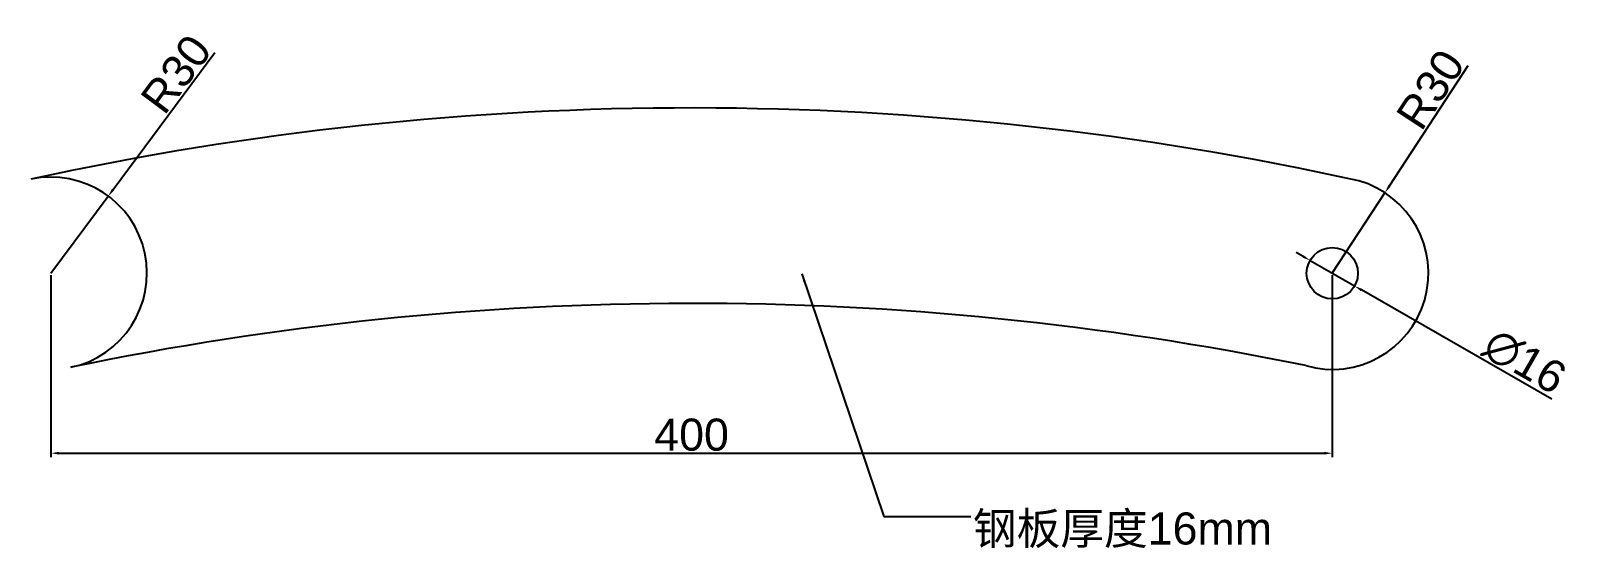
# Model space of a CAD drawing. Header units: millimetres. Extents: x -6 to 476, y -56 to 106.
import ezdxf

# ---------------------------------------------------------------- set-up
doc = ezdxf.new("R2010")
doc.units = ezdxf.units.MM
doc.styles.get("Standard").update_dxf_attribs({"font": 'arial.ttf'})
doc.dimstyles.new('ISO-25', dxfattribs={"dimtxt": 2.5, "dimasz": 2.5, "dimexe": 1.25, "dimexo": 0.625, "dimtad": 1, "dimtxsty": 'Standard', "dimcen": 2.5, "dimadec": 0, "dimazin": 0, "dimtfac": 1, "dimtmove": 0, "dimatfit": 3, "dimfxl": 1, "dimarcsym": 0})

# ---------------------------------------------------------------- blocks, each defined once
blk = doc.blocks.new('*D5')
at = {"color": 0, "lineweight": -2, "transparency": 16777216}
for p, q in [((0, 29.38), (0, -27.41)), ((400, 29.38), (400, -27.41)), ((2.5, -26.16), (397.5, -26.16))]:
    blk.add_line(p, q, dxfattribs=at)
at = {"color": 0, "transparency": 16777216}
for points in [[(2.5, -25.74), (2.5, -26.57), (0, -26.16)], [(397.5, -25.74), (397.5, -26.57), (400, -26.16)]]:
    blk.add_solid(points, dxfattribs=at)
at = {"layer": 'Defpoints', "color": 0, "transparency": 16777216}
for p in [(0, 30), (400, 30), (400, -26.16)]:
    blk.add_point(p, dxfattribs=at)
at = {"color": 0, "transparency": 16777216, "insert": (200, -20.43), "char_height": 10, "attachment_point": 5}
blk.add_mtext('400', dxfattribs=at)
blk = doc.blocks.new('*D7')
at = {"color": 0, "lineweight": -2, "transparency": 16777216}
for p, q in [((51.21, 98.79), (19.41, 56.07)), ((0, 30), (17.91, 54.06))]:
    blk.add_line(p, q, dxfattribs=at)
at = {"color": 0, "transparency": 16777216}
blk.add_solid([(19.07, 56.32), (19.74, 55.82), (17.91, 54.06)], dxfattribs=at)
at = {"layer": 'Defpoints', "color": 0, "transparency": 16777216}
for p in [(17.91, 54.06), (0, 30)]:
    blk.add_point(p, dxfattribs=at)
at = {"color": 0, "transparency": 16777216, "insert": (39.11, 92.14), "char_height": 10, "attachment_point": 5, "rotation": 53.3344}
blk.add_mtext('R30', dxfattribs=at)
blk = doc.blocks.new('*D8')
at = {"color": 0, "lineweight": -2, "transparency": 16777216}
for p, q in [((442.36, 94.69), (417.8, 57.19)), ((400, 30), (416.43, 55.1))]:
    blk.add_line(p, q, dxfattribs=at)
at = {"color": 0, "transparency": 16777216}
blk.add_solid([(417.46, 57.42), (418.15, 56.96), (416.43, 55.1)], dxfattribs=at)
at = {"layer": 'Defpoints', "color": 0, "transparency": 16777216}
for p in [(416.43, 55.1), (400, 30)]:
    blk.add_point(p, dxfattribs=at)
at = {"color": 0, "transparency": 16777216, "insert": (430.69, 87.33), "char_height": 10, "attachment_point": 5, "rotation": 56.7828}
blk.add_mtext('R30', dxfattribs=at)
blk = doc.blocks.new('*D10')
at = {"color": 0, "lineweight": -2, "transparency": 16777216}
for p, q in [((390.89, 35.23), (388.73, 36.47)), ((393.06, 33.98), (406.94, 26.02)), ((468.53, -9.33), (409.11, 24.77))]:
    blk.add_line(p, q, dxfattribs=at)
at = {"color": 0, "transparency": 16777216}
for points in [[(391.1, 35.59), (390.69, 34.87), (393.06, 33.98)], [(409.31, 25.13), (408.9, 24.41), (406.94, 26.02)]]:
    blk.add_solid(points, dxfattribs=at)
at = {"layer": 'Defpoints', "color": 0, "transparency": 16777216}
for p in [(393.06, 33.98), (406.94, 26.02)]:
    blk.add_point(p, dxfattribs=at)
at = {"color": 0, "transparency": 16777216, "insert": (460.05, 2.46), "char_height": 10, "attachment_point": 5, "rotation": 330.1461}
blk.add_mtext('∅16', dxfattribs=at)

msp = doc.modelspace()

# ---------------------------------------------------------------- linework, layer by layer
at = {"color": 0}
msp.add_circle((400, 30), 8, dxfattribs=at)
for centre, radius, start, end in [((199.862, -885.212), 966.78, 77.551122, 102.308834), ((0, 30), 30, 282, 102), ((400, 30), 30, 254, 74), ((200.211, -932.903), 953.498, 78.412738, 101.737846)]:
    msp.add_arc(centre, radius, start, end, dxfattribs=at)

# ---------------------------------------------------------------- texts
at = {"color": 3, "insert": (287.82, -44.645), "char_height": 10, "width": 97.45687, "attachment_point": 1}
msp.add_mtext('{\\fSimSun|b0|i0|c134|p2;钢板厚度}16mm', dxfattribs=at)

# ---------------------------------------------------------------- dimensions: what is measured, and where the dimension line sits
at = {"color": 3}
for center, mpoint, picture, middle in [((0, 30), (17.914, 54.064), '*D7', (43.714, 88.721)), ((400, 30), (416.434, 55.098), '*D8', (435.484, 84.19))]:
    dim = msp.add_radius_dim(center=center, mpoint=mpoint, dimstyle='ISO-25', override={"dimtxt": 10}, dxfattribs=at)
    dim.commit()
    dim.dimension.update_dxf_attribs({"geometry": picture, "text_midpoint": middle, "dimtype": 164})
dim = msp.add_diameter_dim_2p(p1=(393.062, 33.982), p2=(406.938, 26.018), dimstyle='ISO-25', override={"dimtxt": 10}, dxfattribs=at)
dim.commit()
dim.dimension.update_dxf_attribs({"geometry": '*D10', "text_midpoint": (457.057, -2.748), "dimtype": 163})
dim = msp.add_linear_dim(base=(400, -26.156), p1=(0, 30), p2=(400, 30), dimstyle='ISO-25', override={"dimtxt": 10}, dxfattribs=at)
dim.commit()
dim.dimension.update_dxf_attribs({"geometry": '*D5', "text_midpoint": (200, -20.425)})

# ---------------------------------------------------------------- leaders
at = {"color": 3, "annotation_type": 0, "has_hookline": 1, "hookline_direction": 0, "text_width": 94.672}
msp.add_leader([(234.419, 29.826), (259.997, -45.895), (287.195, -45.895)], dimstyle='ISO-25', override={"dimgap": 0.625, "dimtad": 0}, dxfattribs=at)

doc.saveas('drawing.dxf')
